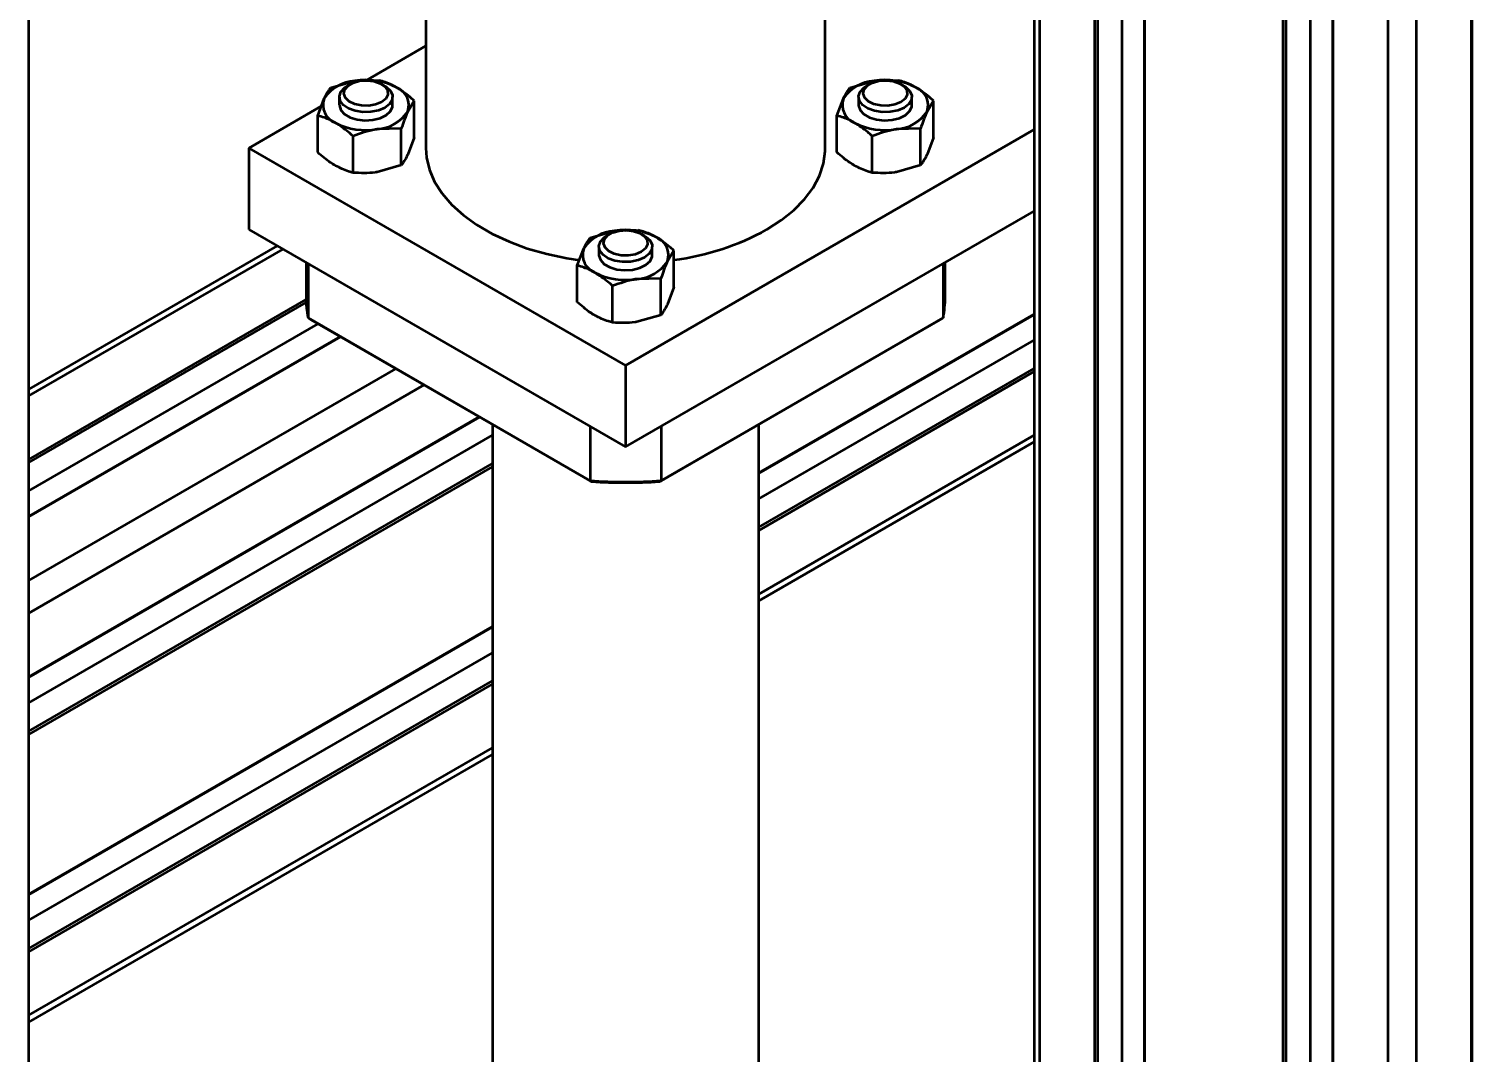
# Model space of a CAD drawing. Header units: millimetres. Extents: x 32504 to 36677, y 41990 to 42879.
# Drawn here: x 33446.97 to 33490.32, y 42587.42 to 42618.2 of the extents above; entities that cross this region are included whole.
import ezdxf

# ---------------------------------------------------------------- set-up
doc = ezdxf.new("R2010")
doc.units = ezdxf.units.MM
doc.layers.add('Net_dam', color=7, linetype='Continuous', lineweight=50)

msp = doc.modelspace()

# ---------------------------------------------------------------- linework, layer by layer
at = {"layer": 'Net_dam'}
for p, q in [((33446.9671, 42392.1647), (33446.9671, 42687.511)), ((33477.1626, 42682.8571), (33477.1626, 42358.0174)), ((33477.3384, 42357.7724), (33477.3384, 42682.7557)), ((33478.993, 42356.8172), (33478.993, 42681.8005)), ((33479.0779, 42356.8172), (33479.0779, 42681.7515)), ((33479.8133, 42357.2418), (33479.8133, 42681.327)), ((33480.4745, 42680.9452), (33480.4745, 42355.9763)), ((33480.4921, 42355.9518), (33480.4921, 42680.9351)), ((33484.6499, 42353.5516), (33484.6499, 42678.5348)), ((33484.7347, 42353.5516), (33484.7347, 42678.4859)), ((33485.4701, 42353.9761), (33485.4701, 42678.0613)), ((33486.1314, 42677.6796), (33486.1314, 42352.7107)), ((33486.1489, 42352.6862), (33486.1489, 42677.6695)), ((33490.3067, 42352.6862), (33490.3067, 42677.6695)), ((33490.3243, 42352.7107), (33490.3243, 42677.6796)), ((33487.8036, 42351.731), (33487.8036, 42676.7143)), ((33488.6521, 42351.731), (33488.6521, 42676.7143)), ((33458.8933, 42623.0618), (33458.8933, 42614.6188)), ((33470.8933, 42614.6188), (33470.8933, 42623.0618)), ((33458.8933, 42617.6863), (33457.0987, 42616.6503)), ((33457.1618, 42616.6465), (33457.4818, 42616.6512)), ((33472.7618, 42616.6465), (33473.0818, 42616.6512)), ((33456.0319, 42616.4269), (33456.7568, 42616.6338)), ((33456.6252, 42616.5384), (33456.5275, 42616.482)), ((33457.6591, 42616.482), (33457.5614, 42616.5384)), ((33471.6319, 42616.4269), (33472.3568, 42616.6338)), ((33472.2252, 42616.5384), (33472.1275, 42616.482)), ((33473.2591, 42616.482), (33473.1614, 42616.5384)), ((33455.75, 42615.8718), (33453.5796, 42614.6188)), ((33455.6433, 42615.5898), (33455.8376, 42616.1032)), ((33456.2933, 42616.1554), (33456.2933, 42615.9089)), ((33457.8933, 42615.9089), (33457.8933, 42616.1554)), ((33458.5433, 42616.0384), (33458.349, 42615.7147)), ((33458.5433, 42614.9379), (33458.5433, 42616.0384)), ((33471.2433, 42615.5898), (33471.4376, 42616.1032)), ((33471.8933, 42616.1554), (33471.8933, 42615.9089)), ((33473.4933, 42615.9089), (33473.4933, 42616.1554)), ((33474.1433, 42616.0384), (33473.949, 42615.7147)), ((33474.1433, 42614.9379), (33474.1433, 42616.0384)), ((33455.6433, 42614.4893), (33455.6433, 42615.5898)), ((33471.2433, 42614.4893), (33471.2433, 42615.5898)), ((33456.7048, 42613.8766), (33456.7048, 42614.9771)), ((33458.1548, 42615.2014), (33457.4298, 42615.184)), ((33458.1548, 42614.1008), (33458.1548, 42615.2014)), ((33458.5433, 42614.9379), (33458.349, 42614.4246)), ((33464.8933, 42608.0875), (33477.1626, 42615.1705)), ((33472.3048, 42613.8766), (33472.3048, 42614.9771)), ((33473.7548, 42615.2014), (33473.0298, 42615.184)), ((33473.7548, 42614.1008), (33473.7548, 42615.2014)), ((33474.1433, 42614.9379), (33473.949, 42614.4246)), ((33453.5796, 42614.6188), (33453.5796, 42612.1692)), ((33453.5796, 42614.6188), (33464.8933, 42608.0875)), ((33458.1548, 42614.1008), (33457.4298, 42613.8939)), ((33473.7548, 42614.1008), (33473.0298, 42613.8939)), ((33464.8933, 42605.6379), (33477.1626, 42612.7209)), ((33453.5796, 42612.1692), (33464.8933, 42605.6379)), ((33463.8319, 42611.924), (33464.5568, 42612.131)), ((33464.4252, 42612.0355), (33464.3275, 42611.9791)), ((33464.9618, 42612.1436), (33465.2818, 42612.1483)), ((33465.4591, 42611.9791), (33465.3614, 42612.0355)), ((33454.4259, 42611.6806), (33446.9671, 42607.3748)), ((33446.9671, 42607.1719), (33454.6016, 42611.5792)), ((33463.4433, 42611.087), (33463.6376, 42611.6003)), ((33464.0933, 42611.6526), (33464.0933, 42611.4061)), ((33465.6933, 42611.4061), (33465.6933, 42611.6526)), ((33466.3433, 42611.5356), (33466.149, 42611.2119)), ((33466.3433, 42610.435), (33466.3433, 42611.5356)), ((33455.2933, 42611.1799), (33455.2933, 42610.1278)), ((33455.3527, 42611.1456), (33455.3527, 42609.5125)), ((33463.4433, 42609.9865), (33463.4433, 42611.087)), ((33474.4339, 42611.1456), (33474.4339, 42609.5125)), ((33474.4933, 42610.1278), (33474.4933, 42611.1799)), ((33465.9548, 42610.6985), (33465.2298, 42610.6812)), ((33465.9548, 42609.598), (33465.9548, 42610.6985)), ((33464.5048, 42609.3737), (33464.5048, 42610.4742)), ((33466.3433, 42610.435), (33466.149, 42609.9217)), ((33446.9671, 42605.2615), (33455.2939, 42610.0684)), ((33446.9671, 42605.1635), (33455.2971, 42609.9723)), ((33446.9671, 42604.3143), (33455.6621, 42609.3338)), ((33455.3527, 42609.5125), (33463.8273, 42604.6201)), ((33455.3527, 42609.5125), (33455.4482, 42609.4573)), ((33463.8732, 42604.5936), (33455.4482, 42609.4573)), ((33465.9548, 42609.598), (33465.2298, 42609.3911)), ((33474.3384, 42609.4573), (33465.9134, 42604.5936)), ((33465.9593, 42604.6201), (33474.4339, 42609.5125)), ((33468.8933, 42604.8552), (33477.1626, 42609.629)), ((33468.8933, 42604.8349), (33477.1626, 42609.6087)), ((33474.3384, 42609.4573), (33474.4339, 42609.5125)), ((33456.3232, 42608.9522), (33446.9671, 42603.551)), ((33446.9671, 42603.5307), (33456.3408, 42608.942)), ((33468.8933, 42604.0712), (33477.1626, 42608.845)), ((33446.9671, 42601.6203), (33457.9954, 42607.9868)), ((33464.8933, 42608.0875), (33464.8933, 42605.6379)), ((33468.8933, 42603.2221), (33477.1626, 42607.9959)), ((33468.8933, 42603.1242), (33477.1626, 42607.898)), ((33446.9671, 42600.6405), (33458.844, 42607.4969)), ((33446.9671, 42598.7298), (33460.4989, 42606.5416)), ((33446.9671, 42598.7095), (33460.5165, 42606.5314)), ((33460.8933, 42606.3139), (33460.8933, 42384.1253)), ((33463.8273, 42606.2533), (33463.8273, 42604.6201)), ((33465.9593, 42606.2533), (33465.9593, 42604.6201)), ((33468.8933, 42379.507), (33468.8933, 42606.3139)), ((33446.9671, 42597.9458), (33460.8933, 42605.9852)), ((33468.8933, 42601.2135), (33477.1626, 42605.9872)), ((33468.8933, 42601.0105), (33477.1626, 42605.7843)), ((33446.9671, 42597.0967), (33460.8933, 42605.1362)), ((33446.9671, 42596.9988), (33460.8933, 42605.0382)), ((33463.8273, 42604.6201), (33463.8732, 42604.5936)), ((33465.9134, 42604.5936), (33465.9593, 42604.6201)), ((33446.9671, 42592.1975), (33460.8933, 42600.2369)), ((33446.9671, 42592.1772), (33460.8933, 42600.2166)), ((33446.9671, 42591.4135), (33460.8933, 42599.4529)), ((33446.9671, 42590.5644), (33460.8933, 42598.6038)), ((33446.9671, 42590.4664), (33460.8933, 42598.5059)), ((33446.9671, 42588.5557), (33460.8933, 42596.5952)), ((33446.9671, 42588.3528), (33460.8933, 42596.3922))]:
    msp.add_line(p, q, dxfattribs=at)
at = {"layer": 'Net_dam', "flags": 128}
for points in [[(33457.5613, 42615.998), (33457.384, 42615.9249), (33457.1752, 42615.889), (33456.9575, 42615.8942), (33456.7545, 42615.94), (33456.5882, 42616.0213), (33456.4767, 42616.1293), (33456.432, 42616.2524), (33456.4589, 42616.3772), (33456.5546, 42616.4902), (33456.7087, 42616.5792), (33456.9044, 42616.6344), (33457.1207, 42616.65), (33457.3339, 42616.6242), (33457.5211, 42616.5598), (33457.6619, 42616.4638), (33457.7411, 42616.3466), (33457.7501, 42616.2209), (33457.688, 42616.1004), (33457.5613, 42615.998)], [(33473.1613, 42615.998), (33472.984, 42615.9249), (33472.7752, 42615.889), (33472.5575, 42615.8942), (33472.3545, 42615.94), (33472.1882, 42616.0213), (33472.0767, 42616.1293), (33472.032, 42616.2524), (33472.0589, 42616.3772), (33472.1546, 42616.4902), (33472.3087, 42616.5792), (33472.5044, 42616.6344), (33472.7207, 42616.65), (33472.9339, 42616.6242), (33473.1211, 42616.5598), (33473.2619, 42616.4638), (33473.3411, 42616.3466), (33473.3501, 42616.2209), (33473.288, 42616.1004), (33473.1613, 42615.998)], [(33457.659, 42615.8289), (33457.4671, 42615.7471), (33457.242, 42615.7017), (33457.0037, 42615.6965), (33456.7734, 42615.7321), (33456.5715, 42615.8054), (33456.4159, 42615.9097), (33456.3206, 42616.0359), (33456.2939, 42616.1727), (33456.3382, 42616.308), (33456.4496, 42616.4297), (33456.5275, 42616.482)], [(33457.6591, 42616.482), (33457.6997, 42616.4567), (33457.8266, 42616.3401), (33457.8883, 42616.2072), (33457.8794, 42616.0696), (33457.8006, 42615.9396), (33457.659, 42615.8289)], [(33473.259, 42615.8289), (33473.0671, 42615.7471), (33472.842, 42615.7017), (33472.6037, 42615.6965), (33472.3734, 42615.7321), (33472.1715, 42615.8054), (33472.0159, 42615.9097), (33471.9206, 42616.0359), (33471.8939, 42616.1727), (33471.9382, 42616.308), (33472.0496, 42616.4297), (33472.1275, 42616.482)], [(33473.2591, 42616.482), (33473.2997, 42616.4567), (33473.4266, 42616.3401), (33473.4883, 42616.2072), (33473.4794, 42616.0696), (33473.4006, 42615.9396), (33473.259, 42615.8289)], [(33456.2933, 42615.9089), (33456.2939, 42615.8917), (33456.3382, 42615.7564), (33456.4496, 42615.6347), (33456.6182, 42615.5373), (33456.8291, 42615.473), (33457.0634, 42615.4474), (33457.3004, 42615.4628), (33457.5189, 42615.5179), (33457.6997, 42615.6077), (33457.8266, 42615.7242), (33457.8883, 42615.8572), (33457.8933, 42615.9089)], [(33471.8933, 42615.9089), (33471.8939, 42615.8917), (33471.9382, 42615.7564), (33472.0496, 42615.6347), (33472.2182, 42615.5373), (33472.4291, 42615.473), (33472.6634, 42615.4474), (33472.9004, 42615.4628), (33473.1189, 42615.5179), (33473.2997, 42615.6077), (33473.4266, 42615.7242), (33473.4883, 42615.8572), (33473.4933, 42615.9089)], [(33458.8933, 42614.6188), (33458.9131, 42614.3377), (33459.0008, 42613.9661), (33459.1576, 42613.6021), (33459.3816, 42613.2501), (33459.6703, 42612.9141), (33460.0202, 42612.5981), (33460.4272, 42612.3058), (33460.8866, 42612.0406), (33461.3929, 42611.8056), (33461.9403, 42611.6036), (33462.5224, 42611.437), (33463.1322, 42611.3076), (33463.5048, 42611.2491)], [(33469.1359, 42612.1696), (33469.5698, 42612.4487), (33469.9488, 42612.7533), (33470.2685, 42613.0798), (33470.5253, 42613.4243), (33470.716, 42613.7829), (33470.8384, 42614.1512), (33470.8911, 42614.525), (33470.8933, 42614.6188)], [(33465.459, 42611.326), (33465.2671, 42611.2443), (33465.042, 42611.1988), (33464.8037, 42611.1937), (33464.5734, 42611.2293), (33464.3715, 42611.3025), (33464.2159, 42611.4069), (33464.1206, 42611.5331), (33464.0939, 42611.6699), (33464.1382, 42611.8051), (33464.2496, 42611.9268), (33464.3275, 42611.9791)], [(33465.3613, 42611.4952), (33465.184, 42611.4221), (33464.9752, 42611.3862), (33464.7575, 42611.3914), (33464.5545, 42611.4371), (33464.3882, 42611.5184), (33464.2767, 42611.6265), (33464.232, 42611.7496), (33464.2589, 42611.8744), (33464.3546, 42611.9874), (33464.5087, 42612.0763), (33464.7044, 42612.1316), (33464.9207, 42612.1471), (33465.1339, 42612.1213), (33465.3211, 42612.0569), (33465.4619, 42611.961), (33465.5411, 42611.8438), (33465.5501, 42611.7181), (33465.488, 42611.5975), (33465.3613, 42611.4952)], [(33465.4591, 42611.9791), (33465.4997, 42611.9538), (33465.6266, 42611.8373), (33465.6883, 42611.7043), (33465.6794, 42611.5667), (33465.6006, 42611.4368), (33465.459, 42611.326)], [(33464.0933, 42611.4061), (33464.0939, 42611.3888), (33464.1382, 42611.2536), (33464.2496, 42611.1318), (33464.4182, 42611.0345), (33464.6291, 42610.9702), (33464.8634, 42610.9446), (33465.1004, 42610.96), (33465.3189, 42611.015), (33465.4997, 42611.1048), (33465.6266, 42611.2214), (33465.6883, 42611.3544), (33465.6933, 42611.4061)]]:
    msp.add_lwpolyline(points, dxfattribs=at)
at = {"layer": 'Net_dam'}
for centre, radius, start, end in [((33457.0955, 42614.6672), 1.9956, 62.64283, 99.7711), ((33472.6955, 42614.6672), 1.9956, 62.64283, 99.7711), ((33456.8279, 42615.4492), 1.1868, 93.4335, 146.56112), ((33457.8101, 42615.9051), 0.5715, 340.539, 69.25792), ((33472.4279, 42615.4492), 1.1868, 93.4335, 146.56112), ((33473.4101, 42615.9051), 0.5715, 340.539, 69.25792), ((33456.3765, 42615.9128), 0.5715, 160.539, 249.25792), ((33471.9765, 42615.9128), 0.5715, 160.539, 249.25792), ((33457.0911, 42617.1506), 1.9956, 242.64283, 279.7711), ((33457.3587, 42616.3687), 1.1868, 273.4335, 326.56112), ((33472.6911, 42617.1506), 1.9956, 242.64283, 279.7711), ((33472.9587, 42616.3687), 1.1868, 273.4335, 326.56112), ((33464.6279, 42610.9464), 1.1868, 93.4335, 146.56112), ((33464.8955, 42610.1644), 1.9956, 62.64283, 99.7711), ((33465.6101, 42611.4023), 0.5715, 340.539, 69.25792), ((33465.3546, 42619.0183), 7.8233, 277.26039, 298.90446), ((33464.1765, 42611.4099), 0.5715, 160.539, 249.25792), ((33465.1587, 42611.8658), 1.1868, 273.4335, 326.56112), ((33464.8911, 42612.6478), 1.9956, 242.64283, 279.7711), ((33458.528, 42610.1293), 3.2347, 180.02672, 190.9939), ((33471.2586, 42610.1293), 3.2347, 349.0061, 359.97328), ((33464.8933, 42621.1754), 16.5895, 266.31589, 273.68411), ((33464.8933, 42620.9812), 16.4193, 266.43799, 273.56201)]:
    msp.add_arc(centre, radius, start, end, dxfattribs=at)
for points, knots in [([(33456.7568, 42616.6338), (33456.774, 42616.6365), (33456.8865, 42616.6539), (33456.9968, 42616.6493), (33457.0902, 42616.6454)], [0, 0, 0, 0, 0.1528732, 1, 1, 1, 1]), ([(33458.0125, 42616.4396), (33457.9643, 42616.466), (33457.7846, 42616.5645), (33457.6097, 42616.6146), (33457.4818, 42616.6512)], [0, 0, 0, 0, 0.2686336, 1, 1, 1, 1]), ([(33472.3568, 42616.6338), (33472.374, 42616.6365), (33472.4879, 42616.6541), (33472.5995, 42616.6494), (33472.6943, 42616.6455)], [0, 0, 0, 0, 0.15101851, 1, 1, 1, 1]), ([(33473.6125, 42616.4396), (33473.5643, 42616.466), (33473.3846, 42616.5645), (33473.2097, 42616.6146), (33473.0818, 42616.6512)], [0, 0, 0, 0, 0.2686336, 1, 1, 1, 1]), ([(33455.8376, 42616.1032), (33455.8422, 42616.113), (33455.9078, 42616.253), (33455.9721, 42616.3431), (33456.0319, 42616.4269)], [0, 0, 0, 0, 0.0702148, 1, 1, 1, 1]), ([(33458.5433, 42616.0384), (33458.4987, 42616.0784), (33458.3257, 42616.2339), (33458.146, 42616.3519), (33458.0125, 42616.4396)], [0, 0, 0, 0, 0.2575513, 1, 1, 1, 1]), ([(33471.4376, 42616.1032), (33471.4422, 42616.113), (33471.5078, 42616.253), (33471.5721, 42616.3431), (33471.6319, 42616.4269)], [0, 0, 0, 0, 0.0702148, 1, 1, 1, 1]), ([(33474.1433, 42616.0384), (33474.0987, 42616.0784), (33473.9257, 42616.2339), (33473.746, 42616.3519), (33473.6125, 42616.4396)], [0, 0, 0, 0, 0.2575513, 1, 1, 1, 1]), ([(33456.1741, 42615.3783), (33456.1258, 42615.4047), (33455.9462, 42615.5032), (33455.7713, 42615.5532), (33455.6433, 42615.5898)], [0, 0, 0, 0, 0.2686336, 1, 1, 1, 1]), ([(33456.7048, 42614.9771), (33456.6602, 42615.0171), (33456.4872, 42615.1725), (33456.3075, 42615.2906), (33456.1741, 42615.3783)], [0, 0, 0, 0, 0.2575513, 1, 1, 1, 1]), ([(33458.349, 42615.7147), (33458.3444, 42615.7047), (33458.2788, 42615.562), (33458.2145, 42615.3751), (33458.1548, 42615.2014)], [0, 0, 0, 0, 0.0702148, 1, 1, 1, 1]), ([(33471.7741, 42615.3783), (33471.7258, 42615.4047), (33471.5462, 42615.5032), (33471.3713, 42615.5532), (33471.2433, 42615.5898)], [0, 0, 0, 0, 0.2686336, 1, 1, 1, 1]), ([(33472.3048, 42614.9771), (33472.2602, 42615.0171), (33472.0872, 42615.1725), (33471.9075, 42615.2906), (33471.7741, 42615.3783)], [0, 0, 0, 0, 0.2575513, 1, 1, 1, 1]), ([(33473.949, 42615.7147), (33473.9444, 42615.7047), (33473.8788, 42615.562), (33473.8145, 42615.3751), (33473.7548, 42615.2014)], [0, 0, 0, 0, 0.0702148, 1, 1, 1, 1]), ([(33457.4298, 42615.184), (33457.4126, 42615.1813), (33457.1678, 42615.1421), (33456.9279, 42615.0566), (33456.7048, 42614.9771)], [0, 0, 0, 0, 0.0702148, 1, 1, 1, 1]), ([(33473.0298, 42615.184), (33473.0126, 42615.1813), (33472.7678, 42615.1421), (33472.5279, 42615.0566), (33472.3048, 42614.9771)], [0, 0, 0, 0, 0.0702148, 1, 1, 1, 1]), ([(33456.1741, 42614.0881), (33456.1258, 42614.1174), (33455.9462, 42614.2263), (33455.7713, 42614.3782), (33455.6433, 42614.4893)], [0, 0, 0, 0, 0.2686336, 1, 1, 1, 1]), ([(33471.7741, 42614.0881), (33471.7258, 42614.1174), (33471.5462, 42614.2263), (33471.3713, 42614.3782), (33471.2433, 42614.4893)], [0, 0, 0, 0, 0.2686336, 1, 1, 1, 1]), ([(33456.7048, 42613.8766), (33456.6602, 42613.888), (33456.4872, 42613.9323), (33456.3075, 42614.0217), (33456.1741, 42614.0881)], [0, 0, 0, 0, 0.2575513, 1, 1, 1, 1]), ([(33458.349, 42614.4246), (33458.3444, 42614.4147), (33458.2788, 42614.2748), (33458.2145, 42614.1846), (33458.1548, 42614.1008)], [0, 0, 0, 0, 0.0702148, 1, 1, 1, 1]), ([(33472.3048, 42613.8766), (33472.2602, 42613.888), (33472.0872, 42613.9323), (33471.9075, 42614.0217), (33471.7741, 42614.0881)], [0, 0, 0, 0, 0.2575513, 1, 1, 1, 1]), ([(33473.949, 42614.4246), (33473.9444, 42614.4147), (33473.8788, 42614.2748), (33473.8145, 42614.1846), (33473.7548, 42614.1008)], [0, 0, 0, 0, 0.0702148, 1, 1, 1, 1]), ([(33457.4298, 42613.8939), (33457.4126, 42613.8913), (33457.1678, 42613.8548), (33456.9279, 42613.8661), (33456.7048, 42613.8766)], [0, 0, 0, 0, 0.0702148, 1, 1, 1, 1]), ([(33473.0298, 42613.8939), (33473.0126, 42613.8913), (33472.7678, 42613.8548), (33472.5279, 42613.8661), (33472.3048, 42613.8766)], [0, 0, 0, 0, 0.0702148, 1, 1, 1, 1]), ([(33463.6376, 42611.6003), (33463.6422, 42611.6102), (33463.7078, 42611.7501), (33463.7721, 42611.8402), (33463.8319, 42611.924)], [0, 0, 0, 0, 0.0702148, 1, 1, 1, 1]), ([(33464.5568, 42612.131), (33464.574, 42612.1336), (33464.6879, 42612.1512), (33464.7995, 42612.1466), (33464.8943, 42612.1426)], [0, 0, 0, 0, 0.1510185, 1, 1, 1, 1]), ([(33465.8125, 42611.9368), (33465.7643, 42611.9632), (33465.5846, 42612.0617), (33465.4097, 42612.1117), (33465.2818, 42612.1483)], [0, 0, 0, 0, 0.2686336, 1, 1, 1, 1]), ([(33466.3433, 42611.5356), (33466.2987, 42611.5756), (33466.1257, 42611.731), (33465.946, 42611.8491), (33465.8125, 42611.9368)], [0, 0, 0, 0, 0.2575513, 1, 1, 1, 1]), ([(33463.9741, 42610.8754), (33463.9258, 42610.9019), (33463.7462, 42611.0003), (33463.5713, 42611.0504), (33463.4433, 42611.087)], [0, 0, 0, 0, 0.2686336, 1, 1, 1, 1]), ([(33466.149, 42611.2119), (33466.1444, 42611.2018), (33466.0788, 42611.0592), (33466.0145, 42610.8723), (33465.9548, 42610.6985)], [0, 0, 0, 0, 0.0702148, 1, 1, 1, 1]), ([(33464.5048, 42610.4742), (33464.4602, 42610.5143), (33464.2872, 42610.6697), (33464.1075, 42610.7878), (33463.9741, 42610.8754)], [0, 0, 0, 0, 0.2575513, 1, 1, 1, 1]), ([(33465.2298, 42610.6812), (33465.2126, 42610.6784), (33464.9678, 42610.6392), (33464.7279, 42610.5537), (33464.5048, 42610.4742)], [0, 0, 0, 0, 0.0702148, 1, 1, 1, 1]), ([(33463.9741, 42609.5853), (33463.9258, 42609.6146), (33463.7462, 42609.7235), (33463.5713, 42609.8754), (33463.4433, 42609.9865)], [0, 0, 0, 0, 0.2686336, 1, 1, 1, 1]), ([(33466.149, 42609.9217), (33466.1444, 42609.9119), (33466.0788, 42609.7719), (33466.0145, 42609.6818), (33465.9548, 42609.598)], [0, 0, 0, 0, 0.0702148, 1, 1, 1, 1]), ([(33464.5048, 42609.3737), (33464.4602, 42609.3851), (33464.2872, 42609.4294), (33464.1075, 42609.5189), (33463.9741, 42609.5853)], [0, 0, 0, 0, 0.2575513, 1, 1, 1, 1]), ([(33465.2298, 42609.3911), (33465.2126, 42609.3885), (33464.9678, 42609.352), (33464.7279, 42609.3632), (33464.5048, 42609.3737)], [0, 0, 0, 0, 0.0702148, 1, 1, 1, 1])]:
    msp.add_open_spline(points, degree=3, knots=knots, dxfattribs=at)

doc.saveas('drawing.dxf')
